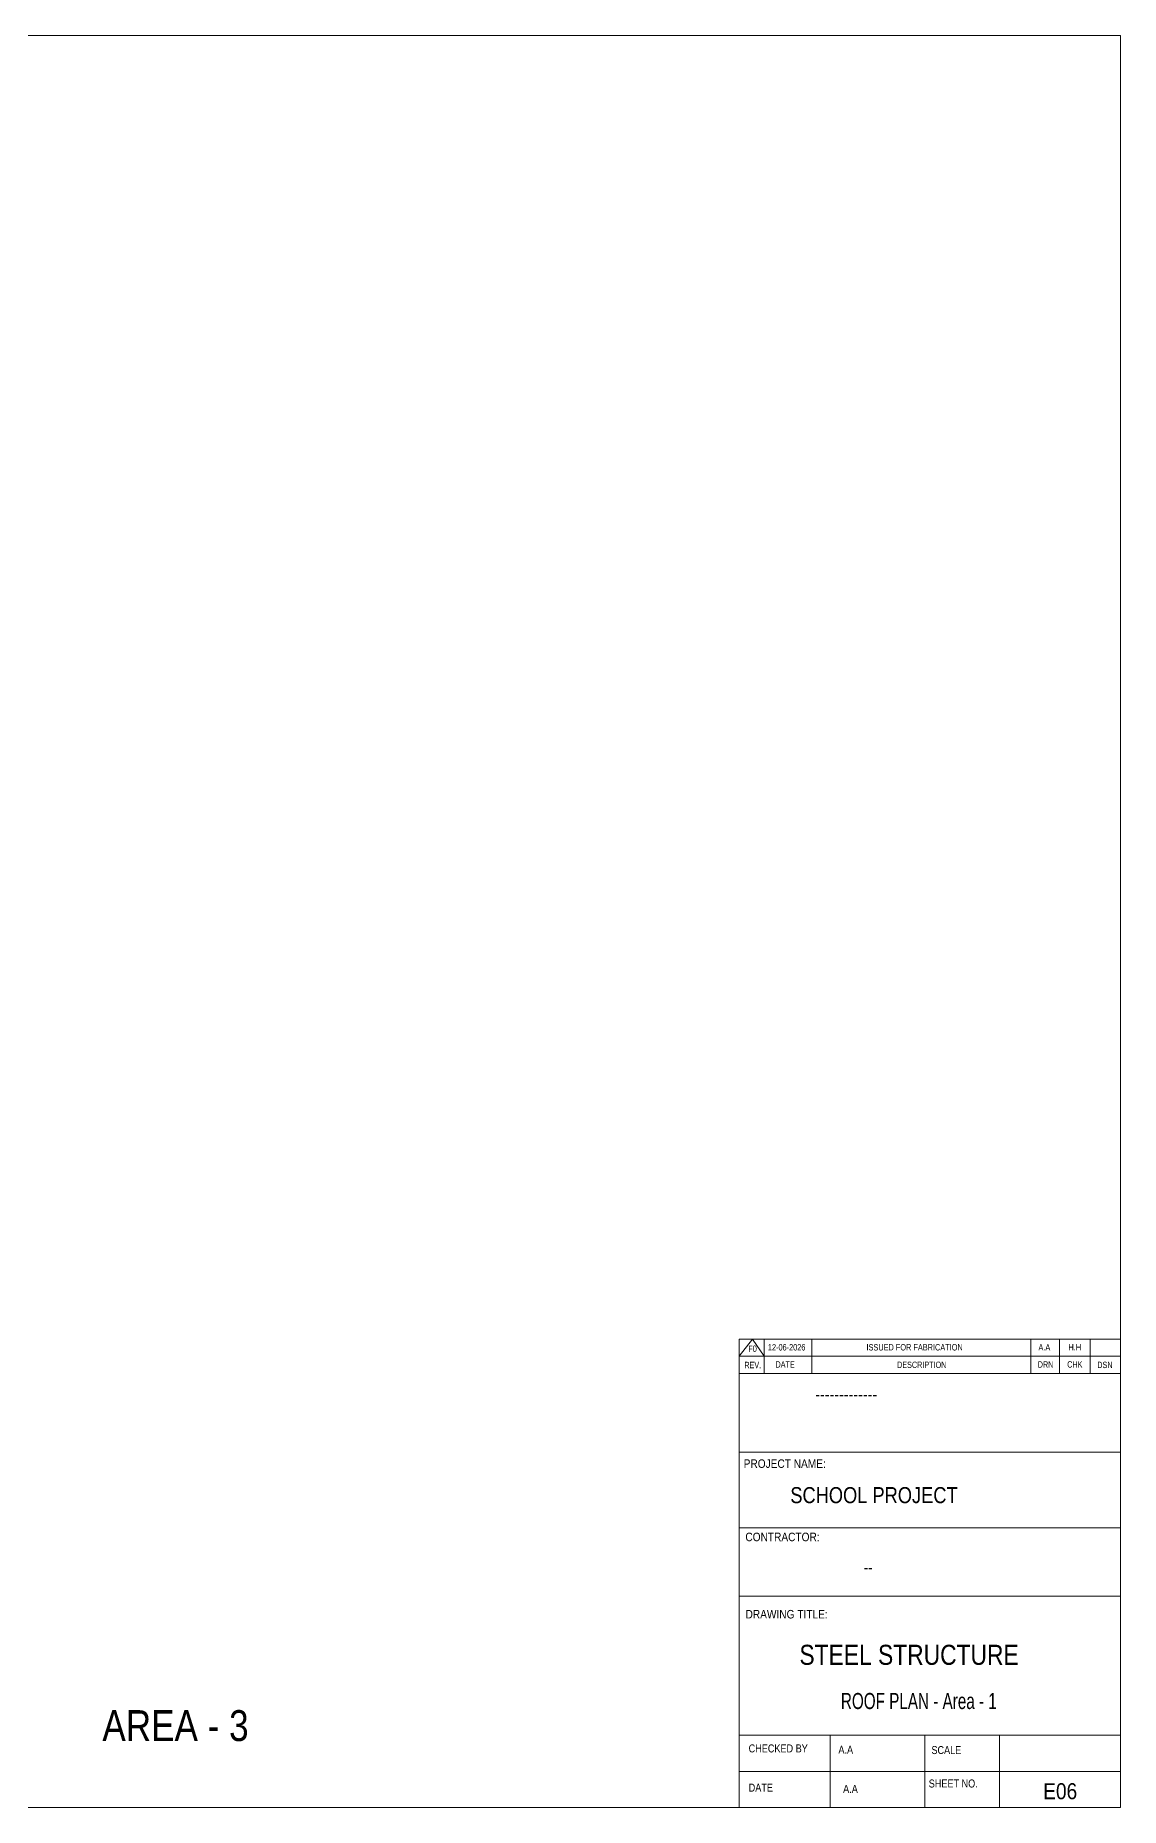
# Model space of a CAD drawing. Header units: millimetres. Extents: x -183 to 639, y -32 to 542.
# Drawn here: x 288 to 639, y -32 to 542 of the extents above; entities that cross this region are included whole.
import ezdxf

# ---------------------------------------------------------------- set-up
doc = ezdxf.new("R2010")
doc.units = ezdxf.units.MM
doc.linetypes.add('XKITLINE00', pattern=[0])
for name, color, linetype, lineweight in [('DrawingSheet', 5, 'Continuous', 0), ('OtherObjectType', 7, 'Continuous', 0), ('Text', 3, 'Continuous', 0)]:
    doc.layers.add(name, color=color, linetype=linetype, lineweight=lineweight)
doc.styles.add('@ARIAL_UNICODE_MS_BOLD', font='ARIAL.TTF')
doc.styles.add('ARIAL', font='ARIAL.TTF')
doc.styles.add('ARIAL_NARROW', font='ARIALN.TTF')
doc.styles.add('COMIC_SANS_MS', font='COMIC.TTF')
doc.styles.add('COMIC_SANS_MS_BOLD', font='COMICBD.TTF')
doc.styles.add('SWIS721_EX_BT', font='ARIAL.TTF')
doc.styles.add('SWISSE', font='ARIAL.TTF')

# ---------------------------------------------------------------- blocks, each defined once
blk = doc.blocks.new('*A1')
at = {"layer": 'DrawingSheet', "color": 5, "linetype": 'XKITLINE00', "lineweight": 0}
for p, q in [((639.41, 542.15), (-180.59, 542.15)), ((639.41, -31.85), (639.41, 542.15)), ((-180.59, -31.85), (639.41, -31.85))]:
    blk.add_line(p, q, dxfattribs=at)
blk = doc.blocks.new('*A2')
at = {"layer": 'OtherObjectType', "color": 7, "linetype": 'XKITLINE00', "lineweight": 0}
for p, q in [((515.91, 119.92), (639.41, 119.92)), ((515.91, 114.36), (520.23, 119.92)), ((515.91, 114.36), (515.91, 119.92)), ((520.23, 119.92), (523.94, 114.36)), ((523.94, 114.36), (523.94, 119.92)), ((539.37, 114.36), (539.37, 119.92)), ((610.38, 114.36), (610.38, 119.92)), ((619.65, 114.36), (619.65, 119.92)), ((629.53, 114.36), (629.53, 119.92)), ((639.41, 114.36), (639.41, 119.92)), ((515.91, 114.36), (639.41, 114.36)), ((515.91, 108.8), (515.91, 114.36)), ((519.61, 114.36), (639.41, 114.36)), ((523.94, 108.8), (523.94, 114.36)), ((539.37, 108.8), (539.37, 114.36)), ((610.38, 108.8), (610.38, 114.36)), ((619.65, 108.8), (619.65, 114.36)), ((629.53, 108.8), (629.53, 114.36)), ((639.41, 108.8), (639.41, 114.36))]:
    blk.add_line(p, q, dxfattribs=at)
at = {"layer": 'OtherObjectType', "color": 7, "style": 'ARIAL_NARROW'}
for s, height, width, p in [('F0', 2.058, 1.008832, (518.81, 115.75)), ('12-06-2026', 2.058, 1.008832, (525.17, 116.21)), ('ISSUED FOR FABRICATION', 2.0583, 1.008832, (557.11, 116.21)), ('A.A', 2.058, 1.008832, (612.81, 116.21)), ('H.H', 2.058, 1.008832, (622.54, 116.21)), ('REV.', 2.058, 0.907949, (517.54, 110.47)), ('DATE', 2.058, 0.907949, (527.64, 110.66)), ('DESCRIPTION', 2.0583, 0.907949, (567.02, 110.54)), ('DRN', 2.058, 0.907949, (612.58, 110.63)), ('CHK', 2.058, 0.907949, (622.13, 110.66)), ('DSN', 2.058, 0.907949, (631.87, 110.5))]:
    blk.add_text(s, height=height, dxfattribs=dict(at, width=width)).set_placement(p)
blk = doc.blocks.new('*A3')
at = {"layer": 'OtherObjectType', "color": 2, "linetype": 'XKITLINE00', "lineweight": 0}
for p, q in [((515.91, -31.85), (515.91, 108.8)), ((515.91, 108.8), (639.41, 108.8)), ((639.39, 108.79), (639.41, -31.85)), ((639.41, 83.3), (515.91, 83.3)), ((515.91, 58.78), (639.41, 58.78)), ((639.41, 36.64), (515.91, 36.64)), ((639.41, -8.45), (515.91, -8.45)), ((545.35, -8.45), (545.35, -31.85)), ((576.03, -31.85), (576.03, -8.45)), ((600.16, -31.85), (600.16, -8.45)), ((639.41, -20.15), (515.91, -20.15)), ((639.41, -31.85), (515.91, -31.85))]:
    blk.add_line(p, q, dxfattribs=at)
at = {"layer": 'OtherObjectType', "color": 4, "style": '@ARIAL_UNICODE_MS_BOLD', "width": 0.85}
blk.add_text('-------------', height=3.9, dxfattribs=at).set_placement((540.52, 100.06))
at = {"layer": 'OtherObjectType', "color": 3}
for s, height, style, width, p in [('PROJECT NAME:', 2.7618, 'SWIS721_EX_BT', 0.85, (517.33, 78.17)), ('CONTRACTOR:', 2.7618, 'SWISSE', 0.85, (517.88, 54.43)), ('DRAWING TITLE:', 2.7618, 'SWIS721_EX_BT', 0.85, (517.94, 29.4)), ('ROOF PLAN - Area - 1', 5.2, 'ARIAL', 0.68, (548.82, 0.07)), ('E06', 5.2, 'ARIAL', 0.85, (614.37, -29.16))]:
    blk.add_text(s, height=height, dxfattribs=dict(at, style=style, width=width)).set_placement(p)
at = {"layer": 'OtherObjectType', "color": 7, "width": 0.85}
for s, height, p in [('SCHOOL PROJECT', 5.2, (532.44, 66.75)), ('STEEL STRUCTURE', 6.5, (535.39, 14.38)), ('CHECKED BY', 2.592, (518.94, -13.99)), ('A.A', 2.592, (548.02, -14.4)), ('SCALE', 2.592, (578.15, -14.52)), ('SHEET NO.', 2.592, (577.27, -25.35)), ('DATE', 2.592, (518.95, -26.69)), ('A.A', 2.592, (549.55, -27.09))]:
    blk.add_text(s, height=height, dxfattribs=at).set_placement(p)
at = {"layer": 'OtherObjectType', "color": 1, "style": 'COMIC_SANS_MS_BOLD', "width": 0.85}
blk.add_text('--', height=3.9, dxfattribs=at).set_placement((556.17, 44.01))
blk = doc.blocks.new('*A1675')
at = {"layer": 'Text', "color": 6, "style": 'COMIC_SANS_MS', "width": 0.85}
blk.add_text('AREA - 3', height=10, dxfattribs=at).set_placement((309.6, -10.3))

msp = doc.modelspace()

# ---------------------------------------------------------------- block references
at = {"lineweight": 0}
for name in ['*A1', '*A2', '*A3', '*A1675']:
    msp.add_blockref(name, (0, 0), dxfattribs=at)

doc.saveas('drawing.dxf')
